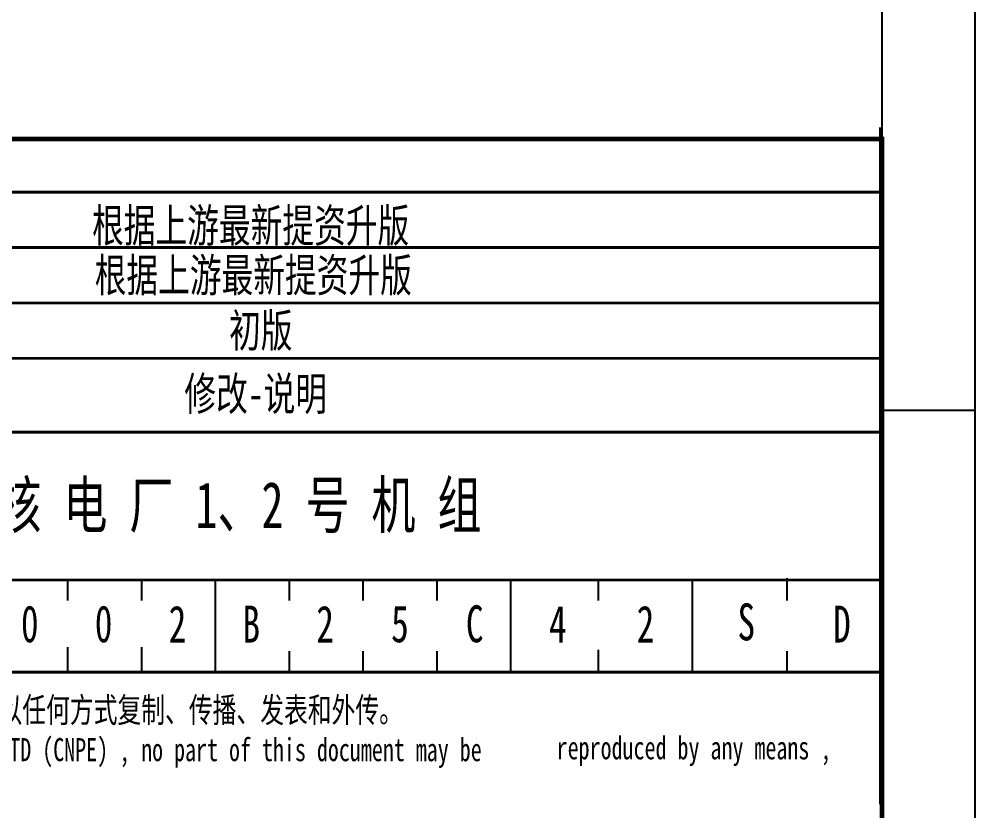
# Model space of a CAD drawing. Extents: x -383207 to 558143, y -95136 to 11777.
# Drawn here: x 324134 to 326723, y -92243 to -90098 of the extents above; entities that cross this region are included whole.
import ezdxf

# ---------------------------------------------------------------- set-up
doc = ezdxf.new("R2010")
doc.units = 0
doc.layers.get('0').update_dxf_attribs({"linetype": 'CONTINUOUS'})
doc.layers.add('1', color=7, linetype='CONTINUOUS')
doc.layers.add('B版云线202106', color=2, linetype='CONTINUOUS')
doc.styles.add('宋体', font='', dxfattribs={"width": 0.7})
doc.styles.get('宋体').set_extended_font_data('SimSun')

# ---------------------------------------------------------------- blocks, each defined once
blk = doc.blocks.new('tk2')
at = {"color": 4, "flags": 128}
blk.add_lwpolyline([(119249.9, -525783.4), (119249.9, -546808.4)], dxfattribs=at)
blk.add_lwpolyline([(90149.9, -526033.4), (118997.9, -526033.4), (118997.9, -546558.4), (90149.9, -546558.4)], close=True)
at = {"flags": 128}
blk.add_lwpolyline([(118999.9, -543992.8), (119249.9, -543992.8)], dxfattribs=at)

msp = doc.modelspace()

# ---------------------------------------------------------------- linework, layer by layer
msp.add_lwpolyline([(296998.5, -72948.5), (326723.5, -72948.5), (326723.5, -93973.5), (296998.5, -93973.5)], close=True)
at = {"layer": '1', "color": 2}
for p, q in [((326466.6, -92224.5), (326466.6, -90391.8)), ((326471.5, -92215.8), (326471.5, -90423.1)), ((326479.9, -90625.4), (326479.9, -90625.4)), ((326479.9, -90625.4), (326479.9, -90625.4)), ((326479.9, -90625.4), (326479.9, -90625.4)), ((326479.9, -90625.4), (326479.9, -90625.4)), ((324266.4, -91673.1), (324266.4, -91617.2)), ((324466.5, -91673.1), (324466.5, -91617.2)), ((324666.5, -91867.2), (324666.5, -91617.2)), ((324866.5, -91673.1), (324866.5, -91617.2)), ((325066.5, -91673.1), (325066.5, -91617.2)), ((325266.5, -91673.1), (325266.5, -91617.2)), ((325466.5, -91867.2), (325466.5, -91617.2)), ((325703.8, -91673.4), (325703.8, -91617.2)), ((325958.8, -91868.7), (325958.8, -91618.7)), ((326215, -91673.1), (326215, -91612.9)), ((324266.4, -91867.2), (324266.4, -91799.3)), ((324466.5, -91867.2), (324466.5, -91799.3)), ((324866.5, -91867.2), (324866.5, -91810.6)), ((325066.5, -91867.2), (325066.5, -91810.6)), ((325266.5, -91867.2), (325266.5, -91810.6)), ((325703.8, -91864.9), (325703.8, -91806.2)), ((326215, -91867.2), (326215, -91810.6)), ((326466.6, -91867.2), (321966.3, -91867.2))]:
    msp.add_line(p, q, dxfattribs=at)
at = {"layer": '1'}
msp.add_line((326468.6, -92224.5), (326468.6, -90431.7), dxfattribs=at)
at = {"layer": '1', "color": 7}
msp.add_line((326477, -90634), (326477, -90634), dxfattribs=at)
msp.add_line((326477, -90634), (326477, -90634), dxfattribs=at)
msp.add_line((326477, -90634), (326477, -90634), dxfattribs=at)
msp.add_line((326477, -90634), (326477, -90634), dxfattribs=at)
at = {"layer": '1', "color": 2, "const_width": 12.5}
msp.add_lwpolyline([(321971.3, -93717.3), (326471.5, -93717.3), (326471.5, -90423.1), (321971.3, -90423.1)], close=True, dxfattribs=at)
at = {"layer": '1', "color": 2, "const_width": 7.5}
for points in [[(321966.3, -90567.1), (326466.6, -90567.1)], [(321966.3, -90717.1), (326466.6, -90717.1)], [(321966.3, -90867.1), (326466.6, -90867.1)], [(321966.3, -91017.2), (326466.6, -91017.2)], [(321966.3, -91217.2), (326466.6, -91217.2)], [(321966.3, -91617.2), (326466.6, -91617.2)], [(321966.3, -91867.2), (326466.6, -91867.2)], [(321971.3, -91867.2), (326471.5, -91867.2)]]:
    msp.add_lwpolyline(points, dxfattribs=at)

# ---------------------------------------------------------------- block references
at = {"layer": 'B版云线202106'}
msp.add_blockref('tk2', (207473.6, 452834.9), dxfattribs=at)

# ---------------------------------------------------------------- texts
at = {"color": 2, "style": '宋体', "width": 0.7}
msp.add_text('浙 江 金 七 门 核 电 厂 1、2 号 机 组', height=125.006, dxfattribs=at).set_placement((323180.9, -91476.7))
at = {"color": 2, "linetype": 'Continuous', "char_height": 100, "attachment_point": 5, "style": '宋体'}
for s, insert in [('S', (326104.3, -91731.7)), ('0', (324163.2, -91736.9)), ('B', (324763.2, -91736.9)), ('2', (324963.2, -91736.9)), ('5', (325166, -91736.9)), ('C', (325368.5, -91736.9)), ('4', (325593.6, -91736.9)), ('2', (325831.1, -91736.9)), ('D', (326363.3, -91736.9))]:
    msp.add_mtext_dynamic_manual_height_columns(s, width=169.011, gutter_width=25, heights=[0], dxfattribs=dict(at, insert=insert))
at = {"color": 1, "linetype": 'Continuous', "char_height": 100, "attachment_point": 5, "style": '宋体'}
for s, insert in [('0', (324363.2, -91736.9)), ('2', (324563.2, -91736.9))]:
    msp.add_mtext_dynamic_manual_height_columns(s, width=100.005, gutter_width=1, heights=[0], dxfattribs=dict(at, insert=insert))
at = {"layer": '1', "color": 6, "style": '宋体', "width": 0.7}
msp.add_text('根据上游最新提资升版', height=90, dxfattribs=at).set_placement((324331.9, -90702.4))
at = {"layer": '1', "color": 2, "style": '宋体', "width": 0.7}
for s, p in [('根据上游最新提资升版', (324339, -90836.8)), ('初版', (324703.1, -90986.9)), ('修改-说明', (324582, -91158))]:
    msp.add_text(s, height=90, dxfattribs=at).set_placement(p)
at = {"layer": '1', "color": 2, "ltscale": 0.8, "style": '宋体', "width": 0.7}
for s, height, p in [('本文件产权属中国核电工程有限公司（CNPE）所有，未经书面许可，不得以任何方式复制、传播、发表和外传。', 67.503, (322016.3, -92003.2)), ('This document is the property of China Nuclear Power Engineering CO.,LTD (CNPE) , no part of this document may be', 62.5031, (322024.2, -92108.1)), ('reproduced by any means , ', 62.503, (325590.5, -92103.1))]:
    msp.add_text(s, height=height, dxfattribs=at).set_placement(p)

doc.saveas('drawing.dxf')
